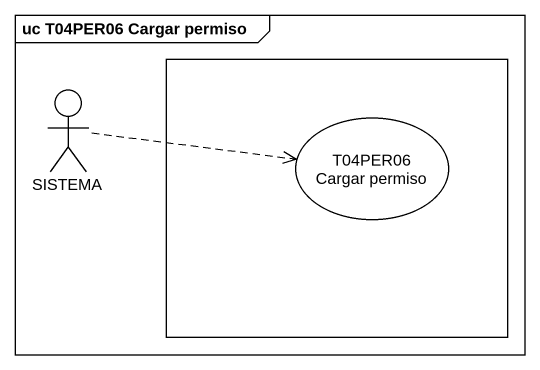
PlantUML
@startuml
mainframe uc T04PER06 Cargar permiso
rectangle " " as rectangle1 {
  usecase "T04PER06 Cargar permiso" as T04PER06_Cargar_permiso
}
actor SISTEMA
SISTEMA .right.> T04PER06_Cargar_permiso
@enduml
